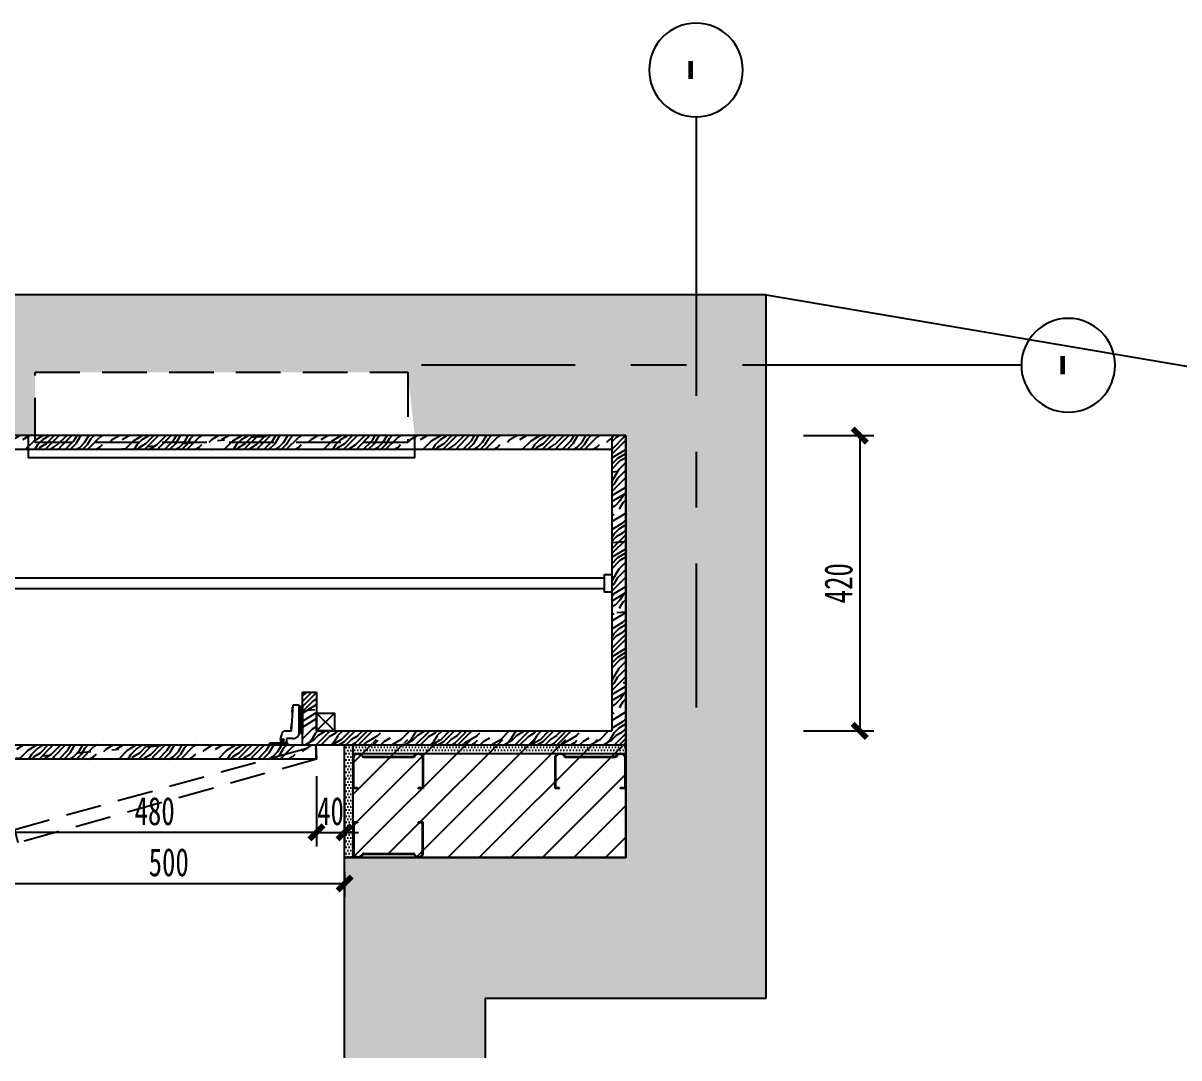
# Model space of a CAD drawing. Header units: millimetres. Extents: x 3111864 to 3154170, y -3068724 to -3044687.
# Drawn here: x 3130679 to 3132323, y -3053292 to -3051820 of the extents above; entities that cross this region are included whole.
import ezdxf
from ezdxf.enums import TextEntityAlignment as Align

# ---------------------------------------------------------------- set-up
doc = ezdxf.new("R2010")
doc.units = ezdxf.units.MM
doc.header["$LTSCALE"] = 500
doc.header["$MEASUREMENT"] = 0
doc.header["$PDMODE"] = 2
doc.linetypes.add('CENTER', pattern=[50.800000000000004, 31.75, -6.349999999999999, 6.349999999999999, -6.349999999999999])
doc.linetypes.add('DASHED', pattern=[19.049999999999997, 12.7, -6.35])
doc.layers.get('0').update_dxf_attribs({"linetype": 'CONTINUOUS'})
doc.layers.get('DEFPOINTS').update_dxf_attribs({"linetype": 'CONTINUOUS'})
for name, color, linetype in [('0-新建墙体类型', 144, 'CONTINUOUS'), ('03-F.MILL', 1, 'CONTINUOUS'), ('A-土建墙（含管井、立管）', 6, 'CONTINUOUS'), ('A-轴号', 4, 'CONTINUOUS'), ('D-节点填充', 250, 'CONTINUOUS'), ('D-节点尺寸', 5, 'CONTINUOUS'), ('D-造型粗线', 4, 'CONTINUOUS'), ('D-造型细线', 146, 'CONTINUOUS'), ('E-立面填充', 250, 'CONTINUOUS'), ('IEL-VERY LIGHT', 250, 'CONTINUOUS'), ('P-活动家具', 146, 'CONTINUOUS')]:
    doc.layers.add(name, color=color, linetype=linetype)
doc.styles.add('DIM', font='SimSun.ttf', dxfattribs={"width": 0.7})
doc.styles.add('NAME-1', font='SIMHEI.TTF')
doc.dimstyles.new('20', dxfattribs={"dimscale": 20, "dimtxt": 2, "dimasz": 1, "dimexe": 1, "dimexo": 1, "dimgap": 0.5, "dimtad": 1, "dimdec": 0, "dimzin": 0, "dimdsep": 46, "dimtxsty": 'DIM', "dimblk": 'ARCHTICK', "dimcen": 0, "dimclrd": 5, "dimclre": 5, "dimclrt": 35, "dimadec": 0, "dimazin": 0, "dimtfac": 0.5, "dimtdec": 0, "dimtix": 1, "dimtmove": 2, "dimatfit": 2, "dimldrblk": 'A', "dimfxl": 0, "dimtolj": 1, "dimtzin": 0, "dimlwd": -1, "dimlwe": -1, "dimarcsym": 0})

# ---------------------------------------------------------------- blocks, each defined once
blk = doc.blocks.new('轴号')
at = {"color": 4}
blk.add_circle((4.000000000014552, 0), 4.000000000014552, dxfattribs=at)
at = {"color": 2, "style": 'NAME-1'}
blk.add_attdef('1', text='', height=4, dxfattribs=at).set_placement((4.000000000014552, 0), align=Align.MIDDLE)
blk = doc.blocks.new('A$C60CB09A9')
h = blk.add_hatch(color=256)
edge = h.paths.add_edge_path()
edge.add_arc((47.53740855993237, 97.5000013488534), 1.5, 0, 90)
edge.add_line((47.53740855993237, 99.00000134891161), (4.662089638411999, 99.0000013488534))
edge.add_arc((8.048823705408722, 92.81800538604875), 7.048903583172685, 118.7156150960137, 243.8164671917868)
edge.add_arc((4.276637468719855, 85.14634562587162), 1.5, 0, 63.816467191786785, ccw=False)
edge.add_line((5.776637468719855, 85.14634562592983), (5.776637468719855, 14.01534924994485))
edge.add_arc((4.276637468719855, 14.01534924988664), 1.5, -66.71670891147272, 0, ccw=False)
edge.add_arc((7.390566943679005, 6.779077782128297), 6.377828477329905, 113.2832910885273, 244.9745201588538)
edge.add_line((4.692609872901812, 1.00000134891161), (47.53740855981596, 1.000001348969818))
edge.add_arc((47.53740855981596, 2.50000134891161), 1.5, 270, 360)
edge.add_line((49.03740855981596, 2.500001348969818), (49.03740855981596, 7.520610012878024))
edge.add_line((49.03740855981596, 7.520610012878024), (50.03740855981596, 7.520610012878024))
edge.add_line((50.03740855981596, 7.520610012878024), (50.03740855981596, 1.348969817627221e-06))
edge.add_line((50.03740855981596, 1.348969817627221e-06), (4.47912997181993, 1.348911609966308e-06))
edge.add_arc((7.390566943679005, 6.779077782128297), 7.377828477329905, 110.7502571585481, 246.7577354668694, ccw=False)
edge.add_line((4.776637468719855, 13.67833323067316), (4.776637468719855, 85.45506728461623))
edge.add_arc((-11.63262929744087, 53.0436195596485), 36.32858350430907, 63.14781989989245, 63.67253693936003)
edge.add_arc((8.048823705408722, 92.81800538604875), 8.048903583172685, 116.83694168520881, 243.67253693936, ccw=False)
edge.add_line((4.415122415404767, 100.0000013488534), (50.03740855981596, 100.0000013489407))
edge.add_line((50.03740855981596, 100.0000013489407), (50.03740855993237, 93.66250264220434))
edge.add_line((50.03740855993237, 93.66250264220434), (49.03740855993237, 93.66250264220434))
edge.add_line((49.03740855993237, 93.66250264220434), (49.03740855993237, 97.5000013488825))
for p, q in [((50.03740855981596, 100.0000013489407, -0.01229267738869844), (4.415122415404767, 100.0000013488534, -0.01229267738869844)), ((47.53740855993237, 99.00000134891161, -0.01229267738869844), (4.662089638411999, 99.0000013488534, -0.01229267738869844)), ((50.03740855993237, 93.66250264220434, -0.01229267738869844), (50.03740855981596, 100.0000013489407, -0.01229267738869844)), ((4.776637468719855, 85.45506728461623, -0.01229267738869844), (4.776637468719855, 13.67833323067316, -0.01229267738869844)), ((5.776637468719855, 85.14634562592983, -0.01229267738869844), (5.776637468719855, 14.01534924994485, -0.01229267738869844)), ((49.03740855993237, 93.66250264220434, -0.01229267738869844), (49.03740855993237, 97.5000013488825, -0.01229267738869844)), ((50.03740855993237, 93.66250264220434, -0.01229267738869844), (49.03740855993237, 93.66250264220434, -0.01229267738869844)), ((4.47912997181993, 1.348911609966308e-06, -0.01229267738869844), (50.03740855981596, 1.348969817627221e-06, -0.01229267738869844)), ((4.692609872901812, 1.00000134891161, -0.01229267738869844), (47.53740855981596, 1.000001348969818, -0.01229267738869844)), ((49.03740855981596, 2.500001348969818, -0.01229267738869844), (49.03740855981596, 7.520610012878024, -0.01229267738869844)), ((50.03740855981596, 7.520610012878024, -0.01229267738869844), (49.03740855981596, 7.520610012878024, -0.01229267738869844)), ((50.03740855981596, 1.348969817627221e-06, -0.01229267738869844), (50.03740855981596, 7.520610012878024, -0.01229267738869844))]:
    blk.add_line(p, q)
for centre, radius, start, end in [((8.048823705408722, 92.81800538604875, -0.01229267738869844), 8.048903583172685, 116.8369416852088, 243.67253693936), ((8.048823705408722, 92.81800538604875, -0.01229267738869844), 7.048903583172685, 118.7156150960137, 243.8164671917868), ((47.53740855993237, 97.5000013488534, -0.01229267738869844), 1.5, 0, 90), ((-11.63262929744087, 53.0436195596485, -0.01229267738869844), 36.32858350430907, 63.14781989989245, 63.67253693936003), ((4.276637468719855, 85.14634562587162, -0.01229267738869844), 1.5, 0, 63.81646719178683), ((7.390566943679005, 6.779077782128297, -0.01229267738869844), 7.377828477329905, 110.7502571585481, 246.7577354668694), ((7.390566943679005, 6.779077782128297, -0.01229267738869844), 6.377828477329905, 113.2832910885273, 244.9745201588538), ((4.276637468719855, 14.01534924988664, -0.01229267738869844), 1.5, 293.2832910885273, 0), ((47.53740855981596, 2.50000134891161, -0.01229267738869844), 1.5, 270, 0)]:
    blk.add_arc(centre, radius, start, end)
blk = doc.blocks.new('_ArchTick')
at = {"color": 0, "linetype": 'ByBlock', "const_width": 0.4}
blk.add_lwpolyline([(-0.5, -0.5), (0.5, 0.5)], dxfattribs=at)
blk = doc.blocks.new('*D937')
at = {"layer": 'D-节点填充', "color": 5, "ltscale": 0.15}
for p, q in [((3131789.400210807, -3052406.789244098), (3131889.400210807, -3052406.789244098)), ((3131869.400210807, -3052406.789244098), (3131869.400210807, -3052826.789244127)), ((3131789.400210807, -3052826.789244127), (3131889.400210807, -3052826.789244127))]:
    blk.add_line(p, q, dxfattribs=at)
at = {"layer": 'DEFPOINTS', "color": 0, "ltscale": 0.15}
for p in [(3131485.744265038, -3052406.789244098), (3131485.744265038, -3052826.789244127), (3131869.400210807, -3052826.789244127)]:
    blk.add_point(p, dxfattribs=at)
at = {"layer": 'D-节点填充', "color": 5, "ltscale": 0.15, "xscale": 20, "yscale": 20, "zscale": 20}
for p, rotation in [((3131869.400210807, -3052406.789244098), 90), ((3131869.400210807, -3052826.789244127), 270)]:
    blk.add_blockref('_ArchTick', p, dxfattribs=dict(at, rotation=rotation))
at = {"layer": 'D-节点填充', "color": 35, "ltscale": 0.15, "insert": (3131839.400210807, -3052616.789244113), "char_height": 40, "attachment_point": 5, "rotation": 90, "style": 'DIM'}
blk.add_mtext('\\A1;420', dxfattribs=at)
blk = doc.blocks.new('A')
for p, q in [((-1.435067392276323, 1.147654099946521), (-1.089590771724033, 1.437450103912851)), ((-1.435067392276323, 1.147654099946521), (-0.3688396396728422, 0)), ((-1.089590771724033, 1.437450103912851), (0, 0)), ((-0.3688396396728422, 3.638e-12), (-2.127066897330223, 0)), ((-1.435067392276323, -1.147654099946521), (-0.3688396396728422, 0)), ((-1.089590771724033, -1.437450103912851), (0, 0)), ((-1.435067392276323, -1.147654099946521), (-1.089590771724033, -1.437450103912851))]:
    blk.add_line(p, q)
for points in [[(-1.435067392276323, 1.147654099946521), (-1.089590771724033, 1.437450103912851), (-0.3688396396728422, 0), (0, 0)], [(-1.435067392276323, -1.147654099946521), (-1.089590771724033, -1.437450103912851), (-0.3688396396728422, 0), (0, 0)]]:
    blk.add_solid(points)
blk = doc.blocks.new('*D1023')
at = {"layer": 'D-节点尺寸', "color": 5, "ltscale": 0.15}
for p, q in [((3131096.491953575, -3052891.089244145), (3131096.491953575, -3052991.089244145)), ((3131136.491958574, -3052891.089244145), (3131136.491958574, -3052991.089244145)), ((3131096.491953575, -3052971.089244145), (3131076.491953575, -3052971.089244145)), ((3131096.491953575, -3052971.089244145), (3131136.491958574, -3052971.089244145)), ((3131136.491958574, -3052971.089244145), (3131156.491958574, -3052971.089244145))]:
    blk.add_line(p, q, dxfattribs=at)
at = {"layer": 'DEFPOINTS', "color": 0, "ltscale": 0.15}
for p in [(3131096.491953575, -3052846.789244141), (3131136.491958574, -3052846.789244141), (3131136.491958574, -3052971.089244145)]:
    blk.add_point(p, dxfattribs=at)
at = {"layer": 'D-节点尺寸', "color": 5, "ltscale": 0.15, "xscale": 20, "yscale": 20, "zscale": 20}
blk.add_blockref('_ArchTick', (3131096.491953575, -3052971.089244145), dxfattribs=at)
at = {"layer": 'D-节点尺寸', "color": 5, "ltscale": 0.15, "xscale": 20, "yscale": 20, "zscale": 20, "rotation": 180}
blk.add_blockref('_ArchTick', (3131136.491958574, -3052971.089244145), dxfattribs=at)
at = {"layer": 'D-节点尺寸', "color": 35, "ltscale": 0.15, "insert": (3131116.491956074, -3052941.089244145), "char_height": 40, "attachment_point": 5, "style": 'DIM'}
blk.add_mtext('\\A1;40', dxfattribs=at)
blk = doc.blocks.new('*D938')
at = {"layer": 'D-节点尺寸', "color": 5, "ltscale": 0.15}
for p, q in [((3130635.983907571, -3052891.089244126), (3130635.983907571, -3052991.089244126)), ((3131096.491958571, -3052891.089244126), (3131096.491958571, -3052991.089244126)), ((3131096.491958571, -3052971.089244126), (3130635.983907571, -3052971.089244126))]:
    blk.add_line(p, q, dxfattribs=at)
at = {"layer": 'DEFPOINTS', "color": 0, "ltscale": 0.15}
for p in [(3130635.983907571, -3052846.789244127), (3131096.491958571, -3052846.78924413), (3130635.983907571, -3052971.089244126)]:
    blk.add_point(p, dxfattribs=at)
at = {"layer": 'D-节点尺寸', "color": 5, "ltscale": 0.15, "xscale": 20, "yscale": 20, "zscale": 20, "rotation": 180}
blk.add_blockref('_ArchTick', (3130635.983907571, -3052971.089244126), dxfattribs=at)
at = {"layer": 'D-节点尺寸', "color": 5, "ltscale": 0.15, "xscale": 20, "yscale": 20, "zscale": 20}
blk.add_blockref('_ArchTick', (3131096.491958571, -3052971.089244126), dxfattribs=at)
at = {"layer": 'D-节点尺寸', "color": 35, "ltscale": 0.15, "insert": (3130866.23793307, -3052941.089244126), "char_height": 40, "attachment_point": 5, "style": 'DIM'}
blk.add_mtext('\\A1;480', dxfattribs=at)
blk = doc.blocks.new('*D947')
at = {"layer": 'D-节点尺寸', "color": 5, "ltscale": 0.15}
for p, q in [((3130636.083907571, -3053027.804195075), (3130636.083907571, -3053063.775076963)), ((3131136.491958576, -3053027.804195069), (3131136.491958576, -3053063.775076963)), ((3130636.083907571, -3053043.775076963), (3131136.491958576, -3053043.775076963))]:
    blk.add_line(p, q, dxfattribs=at)
at = {"layer": 'DEFPOINTS', "color": 0, "ltscale": 0.15}
for p in [(3130636.083907571, -3053007.804195075), (3131136.491958576, -3053007.804195069), (3131136.491958576, -3053043.775076963)]:
    blk.add_point(p, dxfattribs=at)
at = {"layer": 'D-节点尺寸', "color": 5, "ltscale": 0.15, "xscale": 20, "yscale": 20, "zscale": 20, "rotation": 180}
blk.add_blockref('_ArchTick', (3130636.083907571, -3053043.775076963), dxfattribs=at)
at = {"layer": 'D-节点尺寸', "color": 5, "ltscale": 0.15, "xscale": 20, "yscale": 20, "zscale": 20}
blk.add_blockref('_ArchTick', (3131136.491958576, -3053043.775076963), dxfattribs=at)
at = {"layer": 'D-节点尺寸', "color": 35, "ltscale": 0.15, "insert": (3130886.287933073, -3053013.775076963), "char_height": 40, "attachment_point": 5, "style": 'DIM'}
blk.add_mtext('\\A1;500', dxfattribs=at)
blk = doc.blocks.new('五金')
at = {"layer": '03-F.MILL', "color": 8, "linetype": 'ByBlock'}
for p, q in [((-49686.88933027544, -181452.1489860736), (-49682.38933027568, -181452.1489860736)), ((-49686.88933027552, -181452.1489860736), (-49686.88933027544, -181490.8489860736)), ((-49684.18933027557, -181463.8489860738), (-49684.18933027557, -181452.1489860736)), ((-49682.38933027555, -181489.0489860734), (-49682.38933027555, -181450.3489860737)), ((-49682.38933027568, -181450.3489860737), (-49673.38933027553, -181450.3489860737)), ((-49673.38933027553, -181450.3489860739), (-49670.79711646846, -181487.2489860737)), ((-49686.88933027544, -181463.8489860738), (-49684.18933027557, -181463.8489860738)), ((-49684.18933027557, -181463.8489860738), (-49684.18933027546, -181490.8489860736)), ((-49684.18933027557, -181467.2974384615), (-49683.46933027542, -181467.2974384615)), ((-49683.46933027542, -181467.2974384615), (-49683.46933027542, -181474.4974384617)), ((-49672.44626931038, -181453.4989860739), (-49673.16449925195, -181453.5494415093)), ((-49671.94047149438, -181460.6989860738), (-49672.65870143596, -181460.7494415093)), ((-49672.44626931038, -181453.4989860739), (-49671.94047149438, -181460.6989860738)), ((-49684.18933027557, -181474.4974384615), (-49683.46933027542, -181474.4974384615)), ((-49684.18933027546, -181480.2005336859), (-49683.46933027542, -181480.2005336859)), ((-49683.46933027532, -181480.2005336859), (-49683.46933027542, -181487.4005336861)), ((-49670.78267441884, -181477.1801543994), (-49671.50090436031, -181477.2306098349)), ((-49670.27687660282, -181484.3801543993), (-49670.99510654427, -181484.4306098348)), ((-49670.78267441873, -181477.1801543996), (-49670.27687660269, -181484.3801543993)), ((-49686.88933027544, -181490.8489860736), (-49684.18933027546, -181490.8489860736)), ((-49684.18933027546, -181487.4005336859), (-49683.46933027532, -181487.4005336859)), ((-49684.18933027546, -181490.8489860736), (-49682.48230253709, -181488.562577464)), ((-49673.38933027561, -181498.0489860734), (-49664.38933027559, -181498.0489860734)), ((-49670.79711646839, -181487.2489860737), (-49661.94180768935, -181487.2489860738)), ((-49664.38933027559, -181498.0489860736), (-49664.38933027559, -181503.4489860733)), ((-49657.49997343736, -181491.027800607), (-49655.4176591491, -181498.4448458786)), ((-49655.83933027562, -181500.910490598), (-49655.83933027562, -181504.3489860729)), ((-49666.48025414422, -181506.1489860731), (-49666.48025414422, -181507.0489860733)), ((-49666.48025414422, -181507.0489860737), (-49639.48025414439, -181507.0489860731)), ((-49664.68030361024, -181504.3489860737), (-49641.28025414441, -181504.3489860729)), ((-49664.38933027559, -181503.4489860733), (-49659.88933027562, -181503.4489860733)), ((-49663.48933027557, -181503.4489860733), (-49663.48933027557, -181504.3489860733)), ((-49639.48025414439, -181506.1489860729), (-49639.48025414439, -181507.0489860731))]:
    blk.add_line(p, q, dxfattribs=at)
at = {"layer": '03-F.MILL', "color": 8, "linetype": 'ByBlock', "extrusion": (0, 0, -1)}
for centre, major_axis, ratio, start_param, end_param in [((-49673.38933027561, -181489.0489860734), (6.363961030638165, 6.363961030638168), 0.9999999999998752, 2.356194490192282, 3.926990816987304), ((-49661.94180768935, -181491.7489860738), (-3.181980515320137, 3.181980515320137), 0.9999999999993593, 0.7853981633977686, 2.195236956231225), ((-49658.88085853824, -181499.8140347037), (-0.9545941546003935, 0.9545941546003934), 0.9999999999900938, 5.497787143777185, 11.78097245095677), ((-49659.88933027562, -181498.9489860733), (-3.181980515319545, 3.181980515319544), 0.9999999999988547, 2.243927652130403, 3.926990816987814), ((-49664.68025414426, -181506.1489860731), (-1.272792206127633, 1.272792206127633), 0.9999999999998753, 5.497787143782076, 7.068583470605392)]:
    blk.add_ellipse(centre, major_axis=major_axis, ratio=ratio, start_param=start_param, end_param=end_param, dxfattribs=at)
at = {"layer": '03-F.MILL', "color": 8, "linetype": 'ByBlock', "extrusion": (0, 0, -0.9999999999999998)}
blk.add_ellipse((-49641.28025414441, -181506.1489860729), major_axis=(1.272792206127633, 1.272792206127633), ratio=0.9999999999998752, start_param=-0.7853981634217637, end_param=0.7853981633975105, dxfattribs=at)

msp = doc.modelspace()

# ---------------------------------------------------------------- hatches: boundary and pattern name
at = {"layer": 'D-节点填充', "ltscale": 0.15}
h = msp.add_hatch(dxfattribs=at)
h.set_pattern_fill('PANEL', color=256, scale=100, angle=45, style=0, pattern_type=2)
h.set_pattern_definition([(5.000000000009099, (3130635.983907571, -3052836.690943553), (-8.715574274769061, 99.61946980917426), [20, -30, 10, -40]), (45, (3130683.713615301, -3052785.425701917), (-70.71067811865474, 70.71067811865476), [20, -80]), (45, (3130673.107013583, -3052788.961235823), (-70.71067811865474, 70.71067811865476), [10, -90]), (45, (3130632.448373665, -3052826.084341835), (-70.71067811865474, 70.71067811865476), [5, -70, 5, -20]), (45, (3130653.6615771, -3052797.800070588), (-70.71067811865474, 70.71067811865476), [20, -30, 5, -45]), (45, (3130634.216140618, -3052813.709973164), (-70.71067811865474, 70.71067811865476), [15, -85]), (45, (3130650.126043194, -3052794.264536682), (-70.71067811865474, 70.71067811865476), [30, -70]), (45, (3130627.145072806, -3052813.709973164), (-70.71067811865474, 70.71067811865476), [20, -80]), (45, (3130653.6615771, -3052783.657934964), (-70.71067811865474, 70.71067811865476), [50, -50]), (45, (3130628.912839759, -3052801.335604494), (-70.71067811865474, 70.71067811865476), [10, -30, 20, -40]), (45, (3130676.642547489, -3052750.070362858), (-70.71067811865474, 70.71067811865476), [20, -80]), (45, (3130660.732644912, -3052762.444731528), (-70.71067811865474, 70.71067811865476), [10, -90]), (45, (3130644.822742335, -3052774.819100199), (-70.71067811865474, 70.71067811865476), [10, -90]), (45, (3130607.699636323, -3052808.406672305), (-70.71067811865474, 70.71067811865476), [20, -80]), (45, (3130641.28720843, -3052771.283566293), (-70.71067811865474, 70.71067811865476), [20, -80]), (45, (3130637.751674524, -3052767.748032387), (-70.71067811865474, 70.71067811865476), [20, -20, 20, -40]), (45, (3130620.074004994, -3052778.354634105), (-70.71067811865474, 70.71067811865476), [10, -50, 20, -20]), (45, (3130632.448373665, -3052762.444731528), (-70.71067811865474, 70.71067811865476), [30, -70]), (45, (3130628.912839759, -3052758.909197622), (-70.71067811865474, 70.71067811865476), [20, -80]), (45, (3130598.860801558, -3052785.425701917), (-70.71067811865474, 70.71067811865476), [30, -40, 10, -20]), (45, (3130595.325267653, -3052781.890168011), (-70.71067811865474, 70.71067811865476), [50, -50]), (45, (3130635.983907571, -3052737.695994187), (-70.71067811865474, 70.71067811865476), [10, -90]), (45, (3130613.002937182, -3052757.141430669), (-70.71067811865474, 70.71067811865476), [20, -80]), (45, (3130597.093034605, -3052769.51579934), (-70.71067811865474, 70.71067811865476), [10, -40, 10, -40]), (45, (3130588.254199841, -3052774.819100199), (-70.71067811865474, 70.71067811865476), [10, -30, 20, -40]), (45, (3130600.628568511, -3052758.909197622), (-70.71067811865474, 70.71067811865476), [10, -50, 10, -30]), (45, (3130613.002937182, -3052742.999295046), (-70.71067811865474, 70.71067811865476), [30, -70]), (45, (3130581.183132029, -3052767.748032387), (-70.71067811865474, 70.71067811865476), [20, -80]), (45, (3130614.770704135, -3052730.624926375), (-70.71067811865474, 70.71067811865476), [10, -90]), (45, (3130627.145072806, -3052714.715023798), (-70.71067811865474, 70.71067811865476), [10, -90]), (59.03624347, (3130680.178081395, -3052781.890168011), (70.71067811922285, 70.71067811405094), [10.3, -402.0105526]), (59.03624347, (3130671.33924663, -3052758.909197622), (70.71067811922285, 70.71067811405094), [10.3, -402.0105526]), (59.03624347, (3130621.841771947, -3052723.553858563), (70.71067811922285, 70.71067811405094), [10.3, -402.0105526]), (59.03624347, (3130627.145072806, -3052771.283566293), (70.71067811922285, 70.71067811405094), [10.3, -402.0105526]), (59.03624347, (3130630.680606712, -3052746.534828952), (70.71067811922285, 70.71067811405094), [10.3, -402.0105526]), (59.03624347, (3130643.054975383, -3052744.767061999), (70.71067811922285, 70.71067811405094), [10.3, -402.0105526]), (59.03624347, (3130595.325267653, -3052767.748032387), (70.71067811922285, 70.71067811405094), [10.3, -402.0105526]), (59.03624347, (3130627.145072806, -3052742.999295046), (70.71067811922285, 70.71067811405094), [10.3, -402.0105526]), (59.03624347, (3130667.803712724, -3052755.373663716), (70.71067811922285, 70.71067811405094), [20.6, -391.7105526]), (59.03624347, (3130655.429344053, -3052757.141430669), (70.71067811922285, 70.71067811405094), [20.6, -391.7105526]), (59.03624347, (3130651.893810147, -3052753.605896764), (70.71067811922285, 70.71067811405094), [20.6, -391.7105526]), (210.96375653, (3130653.6615771, -3052797.800070588), (-70.71067811405092, -70.71067811922286), [10.3, -20.6, 10.3, -371.1105526]), (210.96375653, (3130628.912839759, -3052801.335604494), (-70.71067811405092, -70.71067811922286), [10.3, -402.0105526]), (210.96375653, (3130597.093034605, -3052769.51579934), (-70.71067811405092, -70.71067811922286), [20.6, -391.7105526]), (239.03624347, (3130683.713615301, -3052785.425701917), (-70.71067811922286, -70.71067811405092), [10.3, -402.0105526]), (30.96375652999997, (3130697.855750924, -3052771.283566293), (70.71067811405098, 70.71067811922283), [10.3, -402.0105526]), (30.96375652999997, (3130651.893810147, -3052767.748032387), (70.71067811405098, 70.71067811922283), [10.3, -402.0105526]), (30.96375652999997, (3130653.6615771, -3052741.231528093), (70.71067811405098, 70.71067811922283), [10.3, -402.0105526]), (30.96375652999997, (3130620.074004994, -3052764.212498481), (70.71067811405098, 70.71067811922283), [10.3, -402.0105526]), (30.96375652999997, (3130604.164102417, -3052762.444731528), (70.71067811405098, 70.71067811922283), [10.3, -402.0105526]), (30.96375652999997, (3130607.699636323, -3052751.838129811), (70.71067811405098, 70.71067811922283), [10.3, -402.0105526]), (30.96375652999997, (3130620.074004994, -3052764.212498481), (70.71067811405098, 70.71067811922283), [10.3, -402.0105526]), (30.96375652999997, (3130630.680606712, -3052732.392693328), (70.71067811405098, 70.71067811922283), [41.2, -371.1105526]), (30.96375652999997, (3130635.983907571, -3052822.548807929), (70.71067811405098, 70.71067811922283), [41.2, -371.1105526]), (30.96375652999997, (3130637.751674524, -3052810.174439258), (70.71067811405098, 70.71067811922283), [41.2, -371.1105526]), (30.96375652999997, (3130641.28720843, -3052799.567837541), (70.71067811405098, 70.71067811922283), [10.3, -20.6, 20.6, -360.8105526]), (30.96375652999997, (3130635.983907571, -3052794.264536682), (70.71067811405098, 70.71067811922283), [20.6, -20.6, 20.6, -350.5105526]), (30.96375652999997, (3130621.841771947, -3052794.264536682), (70.71067811405098, 70.71067811922283), [41.2, -371.1105526]), (30.96375652999997, (3130609.467403276, -3052796.032303635), (70.71067811405098, 70.71067811922283), [41.2, -371.1105526]), (30.96375652999997, (3130605.93186937, -3052792.496769729), (70.71067811405098, 70.71067811922283), [41.2, -371.1105526]), (30.96375652999997, (3130634.216140618, -3052721.78609161), (70.71067811405098, 70.71067811922283), [10.3, -402.0105526]), (30.96376753000001, (3130634.216140618, -3052707.643955986), (70.710664538574, 70.71069169469718), [20.6, -391.7105526]), (30.96376753000001, (3130595.325267653, -3052753.605896764), (70.710664538574, 70.71069169469718), [20.6, -391.7105526]), (30.96375753000005, (3130650.126043194, -3052822.548807929), (70.71067687991676, 70.710679353357), [41.2, -371.1105526]), (30.96375753000005, (3130643.054975383, -3052730.624926375), (70.71067687991676, 70.710679353357), [30.9, -381.4105526]), (30.96375753000005, (3130655.429344053, -3052728.857159422), (70.71067687991676, 70.710679353357), [61.8, -350.5105526])])
h.paths.add_polyline_path([(3130655.983907571, -3052406.690943553), (3130635.983907571, -3052406.690943553), (3130635.984413908, -3052846.687976553), (3130655.983907571, -3052846.789244141)])
h.paths.add_polyline_path([(3131536.491958566, -3052406.690943553), (3131516.491958566, -3052406.690943553), (3131516.491958566, -3052846.789244116), (3131536.491958559, -3052846.789244116)])
h.paths.add_polyline_path([(3131516.491958566, -3052846.789244116), (3131516.491958566, -3052826.789244116), (3131096.491953578, -3052826.789244116), (3131096.491953578, -3052771.889237982), (3131076.491953578, -3052771.889237982), (3131076.491953577, -3052806.789244127), (3131076.491953578, -3052846.789244116)])
h = msp.add_hatch(dxfattribs=at)
h.set_pattern_fill('PANEL', color=256, scale=100, angle=45, style=0, pattern_type=2)
h.set_pattern_definition([(5.000000000009098, (3130805.983907571, -3052426.789244127), (-8.715574274769061, 99.61946980917426), [20, -30, 10, -40]), (45, (3130853.713615301, -3052375.524002491), (-70.71067811865474, 70.71067811865476), [20, -80]), (45, (3130843.107013583, -3052379.059536397), (-70.71067811865474, 70.71067811865476), [10, -90]), (45, (3130802.448373665, -3052416.18264241), (-70.71067811865474, 70.71067811865476), [5, -70, 5, -20]), (45, (3130823.6615771, -3052387.898371162), (-70.71067811865474, 70.71067811865476), [20, -30, 5, -45]), (45, (3130804.216140618, -3052403.808273739), (-70.71067811865474, 70.71067811865476), [15, -85]), (45, (3130820.126043194, -3052384.362837256), (-70.71067811865474, 70.71067811865476), [30, -70]), (45, (3130797.145072806, -3052403.808273739), (-70.71067811865474, 70.71067811865476), [20, -80]), (45, (3130823.6615771, -3052373.756235538), (-70.71067811865474, 70.71067811865476), [50, -50]), (45, (3130798.912839759, -3052391.433905068), (-70.71067811865474, 70.71067811865476), [10, -30, 20, -40]), (45, (3130846.642547489, -3052340.168663432), (-70.71067811865474, 70.71067811865476), [20, -80]), (45, (3130830.732644912, -3052352.543032103), (-70.71067811865474, 70.71067811865476), [10, -90]), (45, (3130814.822742335, -3052364.917400773), (-70.71067811865474, 70.71067811865476), [10, -90]), (45, (3130777.699636323, -3052398.50497288), (-70.71067811865474, 70.71067811865476), [20, -80]), (45, (3130811.28720843, -3052361.381866867), (-70.71067811865474, 70.71067811865476), [20, -80]), (45, (3130807.751674524, -3052357.846332962), (-70.71067811865474, 70.71067811865476), [20, -20, 20, -40]), (45, (3130790.074004994, -3052368.452934679), (-70.71067811865474, 70.71067811865476), [10, -50, 20, -20]), (45, (3130802.448373665, -3052352.543032103), (-70.71067811865474, 70.71067811865476), [30, -70]), (45, (3130798.912839759, -3052349.007498197), (-70.71067811865474, 70.71067811865476), [20, -80]), (45, (3130768.860801558, -3052375.524002491), (-70.71067811865474, 70.71067811865476), [30, -40, 10, -20]), (45, (3130765.325267653, -3052371.988468585), (-70.71067811865474, 70.71067811865476), [50, -50]), (45, (3130805.983907571, -3052327.794294761), (-70.71067811865474, 70.71067811865476), [10, -90]), (45, (3130783.002937182, -3052347.239731244), (-70.71067811865474, 70.71067811865476), [20, -80]), (45, (3130767.093034605, -3052359.614099914), (-70.71067811865474, 70.71067811865476), [10, -40, 10, -40]), (45, (3130758.254199841, -3052364.917400773), (-70.71067811865474, 70.71067811865476), [10, -30, 20, -40]), (45, (3130770.628568511, -3052349.007498197), (-70.71067811865474, 70.71067811865476), [10, -50, 10, -30]), (45, (3130783.002937182, -3052333.09759562), (-70.71067811865474, 70.71067811865476), [30, -70]), (45, (3130751.183132029, -3052357.846332962), (-70.71067811865474, 70.71067811865476), [20, -80]), (45, (3130784.770704135, -3052320.723226949), (-70.71067811865474, 70.71067811865476), [10, -90]), (45, (3130797.145072806, -3052304.813324372), (-70.71067811865474, 70.71067811865476), [10, -90]), (59.03624347, (3130850.178081395, -3052371.988468585), (70.71067811922285, 70.71067811405094), [10.3, -402.0105526]), (59.03624347, (3130841.33924663, -3052349.007498197), (70.71067811922285, 70.71067811405094), [10.3, -402.0105526]), (59.03624347, (3130791.841771947, -3052313.652159137), (70.71067811922285, 70.71067811405094), [10.3, -402.0105526]), (59.03624347, (3130797.145072806, -3052361.381866867), (70.71067811922285, 70.71067811405094), [10.3, -402.0105526]), (59.03624347, (3130800.680606712, -3052336.633129526), (70.71067811922285, 70.71067811405094), [10.3, -402.0105526]), (59.03624347, (3130813.054975383, -3052334.865362573), (70.71067811922285, 70.71067811405094), [10.3, -402.0105526]), (59.03624347, (3130765.325267653, -3052357.846332962), (70.71067811922285, 70.71067811405094), [10.3, -402.0105526]), (59.03624347, (3130797.145072806, -3052333.09759562), (70.71067811922285, 70.71067811405094), [10.3, -402.0105526]), (59.03624347, (3130837.803712724, -3052345.471964291), (70.71067811922285, 70.71067811405094), [20.6, -391.7105526]), (59.03624347, (3130825.429344053, -3052347.239731244), (70.71067811922285, 70.71067811405094), [20.6, -391.7105526]), (59.03624347, (3130821.893810147, -3052343.704197338), (70.71067811922285, 70.71067811405094), [20.6, -391.7105526]), (210.96375653, (3130823.6615771, -3052387.898371162), (-70.71067811405092, -70.71067811922286), [10.3, -20.6, 10.3, -371.1105526]), (210.96375653, (3130798.912839759, -3052391.433905068), (-70.71067811405092, -70.71067811922286), [10.3, -402.0105526]), (210.96375653, (3130767.093034605, -3052359.614099914), (-70.71067811405092, -70.71067811922286), [20.6, -391.7105526]), (239.03624347, (3130853.713615301, -3052375.524002491), (-70.71067811922286, -70.71067811405092), [10.3, -402.0105526]), (30.96375652999997, (3130867.855750924, -3052361.381866867), (70.71067811405098, 70.71067811922283), [10.3, -402.0105526]), (30.96375652999997, (3130821.893810147, -3052357.846332962), (70.71067811405098, 70.71067811922283), [10.3, -402.0105526]), (30.96375652999997, (3130823.6615771, -3052331.329828667), (70.71067811405098, 70.71067811922283), [10.3, -402.0105526]), (30.96375652999997, (3130790.074004994, -3052354.310799056), (70.71067811405098, 70.71067811922283), [10.3, -402.0105526]), (30.96375652999997, (3130774.164102417, -3052352.543032103), (70.71067811405098, 70.71067811922283), [10.3, -402.0105526]), (30.96375652999997, (3130777.699636323, -3052341.936430385), (70.71067811405098, 70.71067811922283), [10.3, -402.0105526]), (30.96375652999997, (3130790.074004994, -3052354.310799056), (70.71067811405098, 70.71067811922283), [10.3, -402.0105526]), (30.96375652999997, (3130800.680606712, -3052322.490993902), (70.71067811405098, 70.71067811922283), [41.2, -371.1105526]), (30.96375652999997, (3130805.983907571, -3052412.647108504), (70.71067811405098, 70.71067811922283), [41.2, -371.1105526]), (30.96375652999997, (3130807.751674524, -3052400.272739833), (70.71067811405098, 70.71067811922283), [41.2, -371.1105526]), (30.96375652999997, (3130811.28720843, -3052389.666138115), (70.71067811405098, 70.71067811922283), [10.3, -20.6, 20.6, -360.8105526]), (30.96375652999997, (3130805.983907571, -3052384.362837256), (70.71067811405098, 70.71067811922283), [20.6, -20.6, 20.6, -350.5105526]), (30.96375652999997, (3130791.841771947, -3052384.362837256), (70.71067811405098, 70.71067811922283), [41.2, -371.1105526]), (30.96375652999997, (3130779.467403276, -3052386.130604209), (70.71067811405098, 70.71067811922283), [41.2, -371.1105526]), (30.96375652999997, (3130775.93186937, -3052382.595070303), (70.71067811405098, 70.71067811922283), [41.2, -371.1105526]), (30.96375652999997, (3130804.216140618, -3052311.884392184), (70.71067811405098, 70.71067811922283), [10.3, -402.0105526]), (30.96376753000001, (3130804.216140618, -3052297.74225656), (70.710664538574, 70.71069169469718), [20.6, -391.7105526]), (30.96376753000001, (3130765.325267653, -3052343.704197338), (70.710664538574, 70.71069169469718), [20.6, -391.7105526]), (30.96375753000005, (3130820.126043194, -3052412.647108504), (70.71067687991676, 70.710679353357), [41.2, -371.1105526]), (30.96375753000005, (3130813.054975383, -3052320.723226949), (70.71067687991676, 70.710679353357), [30.9, -381.4105526]), (30.96375753000005, (3130825.429344053, -3052318.955459996), (70.71067687991676, 70.710679353357), [61.8, -350.5105526])])
h.paths.add_polyline_path([(3131516.491958566, -3052406.789244127), (3130655.983907571, -3052406.789244129), (3130655.983907571, -3052426.789244127), (3131516.491958566, -3052426.789244127)])
h = msp.add_hatch(dxfattribs=at)
h.set_pattern_fill('ANSI31', color=256, scale=10, style=0)
h.set_pattern_definition([(45, (3131148.491958574, -3053006.789244096), (-22.45064030267288, 22.45064030267288), [])])
edge = h.paths.add_edge_path()
edge.add_line((3131536.491958566, -3052838.789244127), (3131241.869963525, -3052838.789244127))
edge.add_arc((3131241.708830906, -3052846.165312817), 7.377828477331756, 23.247719666802425, 88.74855411369862, ccw=False)
edge.add_line((3131248.487630765, -3052843.253230142), (3131248.491958124, -3052888.81151033))
edge.add_line((3131248.491958124, -3052888.81151033), (3131240.971349494, -3052888.812224675))
edge.add_line((3131240.971349494, -3052888.812224675), (3131240.971254509, -3052887.81222468))
edge.add_line((3131240.971254509, -3052887.81222468), (3131245.99186315, -3052887.811747797))
edge.add_arc((3131245.991720673, -3052886.311747804), 1.500000000012309, 270.005442246714, 360.005442246714)
edge.add_line((3131247.491720666, -3052886.311605326), (3131247.487651048, -3052843.46680696))
edge.add_arc((3131241.708830906, -3052846.165312816), 6.377828477320937, 25.03092103665677, 156.7221511687187)
edge.add_arc((3131234.472263694, -3052843.052070695), 1.49999999998284, 270.00544224671415, 336.7221511626332, ccw=False)
edge.add_line((3131234.472406172, -3052844.552070688), (3131163.341410117, -3052844.558827074))
edge.add_arc((3131163.341267638, -3052843.058827081), 1.500000000000654, 206.1889750632587, 270.0054422611661, ccw=False)
edge.add_arc((3131155.669966215, -3052846.831741994), 7.048903583163852, 26.1889750571369, 151.2898271490994)
edge.add_line((3131149.487648591, -3052843.44559514), (3131149.491721109, -3052886.320913868))
edge.add_arc((3131150.991721102, -3052886.320771391), 1.50000000001006, 180.005442246714, 270.005442246714)
edge.add_line((3131150.991863579, -3052887.820771384), (3131154.829362269, -3052887.820406879))
edge.add_line((3131154.829362269, -3052887.820406878), (3131154.829457254, -3052888.820406874))
edge.add_line((3131154.829457254, -3052888.820406874), (3131148.491958575, -3052888.821008842))
edge.add_line((3131148.491958575, -3052888.821008842), (3131148.491958576, -3052956.757479382))
edge.add_line((3131148.491958575, -3052956.757479382), (3131154.829457253, -3052956.75808135))
edge.add_line((3131154.829457254, -3052956.75808135), (3131154.829362269, -3052957.758081345))
edge.add_line((3131154.829362269, -3052957.758081345), (3131150.991863579, -3052957.75771684))
edge.add_arc((3131150.991721102, -3052959.257716833), 1.500000000010047, 89.99455775328597, 179.994557753286)
edge.add_line((3131149.491721108, -3052959.257574356), (3131149.48764859, -3053002.132893084))
edge.add_arc((3131155.669966215, -3052998.74674623), 7.048903583173554, 208.7101728474078, 333.8110249447666)
edge.add_arc((3131163.341267639, -3053002.519661143), 1.499999999998875, 89.99455775328602, 153.8110249427104, ccw=False)
edge.add_line((3131163.341410117, -3053001.019661149), (3131234.472406172, -3053001.026417536))
edge.add_arc((3131234.472263695, -3053002.526417529), 1.500000000002353, 23.277848849917916, 89.99455778441308, ccw=False)
edge.add_arc((3131241.708830906, -3052999.413175406), 6.377828477312204, 203.2778488374951, 334.9690789539924)
edge.add_line((3131247.487651048, -3053002.111681263), (3131247.491720666, -3052959.266882898))
edge.add_arc((3131245.991720673, -3052959.26674042), 1.500000000012303, 359.994557753286, 449.994557753286)
edge.add_line((3131245.991863151, -3052957.766740427), (3131240.971254509, -3052957.766263544))
edge.add_line((3131240.971254509, -3052957.766263544), (3131240.971349495, -3052956.766263548))
edge.add_line((3131240.971349495, -3052956.766263548), (3131248.491958125, -3052956.766977894))
edge.add_line((3131248.491958125, -3052956.766977894), (3131248.487630766, -3053002.325258082))
edge.add_arc((3131241.708830906, -3052999.413175406), 7.377828477337915, 271.2514462070935, 336.75228033299004, ccw=False)
edge.add_line((3131241.869963566, -3053006.789244096), (3131536.491958566, -3053006.789244096))
edge.add_line((3131536.491958566, -3053006.789244096), (3131536.491958566, -3052838.789244127))
edge = h.paths.add_edge_path()
edge.add_line((3131241.547698287, -3052838.789244127), (3131155.9910222, -3052838.789244127))
edge.add_arc((3131155.669966215, -3052846.831741995), 8.048903583188546, 26.33290530897608, 87.71397007812209, ccw=False)
edge.add_arc((3131195.442482417, -3052827.146511109), 36.32858350313844, 206.3329053047718, 206.8576223434277)
edge.add_line((3131163.032593474, -3052843.558856403), (3131234.809327205, -3052843.552038681))
edge.add_arc((3131241.708830906, -3052846.165312817), 7.377828477331756, 91.2514458863015, 159.2551850891555, ccw=False)
edge = h.paths.add_edge_path()
edge.add_line((3131155.34891023, -3052838.789244127), (3131148.491958574, -3052838.789244127))
edge.add_line((3131148.491958574, -3052838.789244127), (3131148.491958574, -3052843.190168818))
edge.add_arc((3131155.669966215, -3052846.831741995), 8.048903583188546, 92.28602991670272, 153.1002408711581, ccw=False)
h = msp.add_hatch(dxfattribs=at)
h.set_pattern_fill('PANEL', color=256, scale=100, angle=45, style=0, pattern_type=2)
h.set_pattern_definition([(5.000000000009099, (3130655.983907567, -3052866.789244143), (-8.715574274769061, 99.61946980917426), [20, -30, 10, -40]), (45, (3130703.713615297, -3052815.524002507), (-70.71067811865474, 70.71067811865476), [20, -80]), (45, (3130693.107013579, -3052819.059536413), (-70.71067811865474, 70.71067811865476), [10, -90]), (45, (3130652.448373661, -3052856.182642425), (-70.71067811865474, 70.71067811865476), [5, -70, 5, -20]), (45, (3130673.661577097, -3052827.898371178), (-70.71067811865474, 70.71067811865476), [20, -30, 5, -45]), (45, (3130654.216140614, -3052843.808273755), (-70.71067811865474, 70.71067811865476), [15, -85]), (45, (3130670.126043191, -3052824.362837272), (-70.71067811865474, 70.71067811865476), [30, -70]), (45, (3130647.145072802, -3052843.808273755), (-70.71067811865474, 70.71067811865476), [20, -80]), (45, (3130673.661577097, -3052813.756235554), (-70.71067811865474, 70.71067811865476), [50, -50]), (45, (3130648.912839755, -3052831.433905084), (-70.71067811865474, 70.71067811865476), [10, -30, 20, -40]), (45, (3130696.642547485, -3052780.168663448), (-70.71067811865474, 70.71067811865476), [20, -80]), (45, (3130680.732644909, -3052792.543032119), (-70.71067811865474, 70.71067811865476), [10, -90]), (45, (3130664.822742332, -3052804.917400789), (-70.71067811865474, 70.71067811865476), [10, -90]), (45, (3130627.69963632, -3052838.504972896), (-70.71067811865474, 70.71067811865476), [20, -80]), (45, (3130661.287208426, -3052801.381866883), (-70.71067811865474, 70.71067811865476), [20, -80]), (45, (3130657.75167452, -3052797.846332978), (-70.71067811865474, 70.71067811865476), [20, -20, 20, -40]), (45, (3130640.074004991, -3052808.452934695), (-70.71067811865474, 70.71067811865476), [10, -50, 20, -20]), (45, (3130652.448373661, -3052792.543032119), (-70.71067811865474, 70.71067811865476), [30, -70]), (45, (3130648.912839755, -3052789.007498213), (-70.71067811865474, 70.71067811865476), [20, -80]), (45, (3130618.860801555, -3052815.524002507), (-70.71067811865474, 70.71067811865476), [30, -40, 10, -20]), (45, (3130615.325267649, -3052811.988468601), (-70.71067811865474, 70.71067811865476), [50, -50]), (45, (3130655.983907567, -3052767.794294777), (-70.71067811865474, 70.71067811865476), [10, -90]), (45, (3130633.002937179, -3052787.23973126), (-70.71067811865474, 70.71067811865476), [20, -80]), (45, (3130617.093034602, -3052799.614099931), (-70.71067811865474, 70.71067811865476), [10, -40, 10, -40]), (45, (3130608.254199837, -3052804.917400789), (-70.71067811865474, 70.71067811865476), [10, -30, 20, -40]), (45, (3130620.628568508, -3052789.007498213), (-70.71067811865474, 70.71067811865476), [10, -50, 10, -30]), (45, (3130633.002937179, -3052773.097595636), (-70.71067811865474, 70.71067811865476), [30, -70]), (45, (3130601.183132025, -3052797.846332978), (-70.71067811865474, 70.71067811865476), [20, -80]), (45, (3130634.770704132, -3052760.723226965), (-70.71067811865474, 70.71067811865476), [10, -90]), (45, (3130647.145072802, -3052744.813324389), (-70.71067811865474, 70.71067811865476), [10, -90]), (59.03624347, (3130700.178081391, -3052811.988468601), (70.71067811922285, 70.71067811405094), [10.3, -402.0105526]), (59.03624347, (3130691.339246626, -3052789.007498213), (70.71067811922285, 70.71067811405094), [10.3, -402.0105526]), (59.03624347, (3130641.841771943, -3052753.652159153), (70.71067811922285, 70.71067811405094), [10.3, -402.0105526]), (59.03624347, (3130647.145072802, -3052801.381866883), (70.71067811922285, 70.71067811405094), [10.3, -402.0105526]), (59.03624347, (3130650.680606708, -3052776.633129542), (70.71067811922285, 70.71067811405094), [10.3, -402.0105526]), (59.03624347, (3130663.054975379, -3052774.865362589), (70.71067811922285, 70.71067811405094), [10.3, -402.0105526]), (59.03624347, (3130615.325267649, -3052797.846332978), (70.71067811922285, 70.71067811405094), [10.3, -402.0105526]), (59.03624347, (3130647.145072802, -3052773.097595636), (70.71067811922285, 70.71067811405094), [10.3, -402.0105526]), (59.03624347, (3130687.803712721, -3052785.471964307), (70.71067811922285, 70.71067811405094), [20.6, -391.7105526]), (59.03624347, (3130675.42934405, -3052787.23973126), (70.71067811922285, 70.71067811405094), [20.6, -391.7105526]), (59.03624347, (3130671.893810144, -3052783.704197354), (70.71067811922285, 70.71067811405094), [20.6, -391.7105526]), (210.96375653, (3130673.661577097, -3052827.898371178), (-70.71067811405092, -70.71067811922286), [10.3, -20.6, 10.3, -371.1105526]), (210.96375653, (3130648.912839755, -3052831.433905084), (-70.71067811405092, -70.71067811922286), [10.3, -402.0105526]), (210.96375653, (3130617.093034602, -3052799.614099931), (-70.71067811405092, -70.71067811922286), [20.6, -391.7105526]), (239.03624347, (3130703.713615297, -3052815.524002507), (-70.71067811922286, -70.71067811405092), [10.3, -402.0105526]), (30.96375652999997, (3130717.855750921, -3052801.381866883), (70.71067811405098, 70.71067811922283), [10.3, -402.0105526]), (30.96375652999997, (3130671.893810144, -3052797.846332978), (70.71067811405098, 70.71067811922283), [10.3, -402.0105526]), (30.96375652999997, (3130673.661577097, -3052771.329828683), (70.71067811405098, 70.71067811922283), [10.3, -402.0105526]), (30.96375652999997, (3130640.074004991, -3052794.310799072), (70.71067811405098, 70.71067811922283), [10.3, -402.0105526]), (30.96375652999997, (3130624.164102414, -3052792.543032119), (70.71067811405098, 70.71067811922283), [10.3, -402.0105526]), (30.96375652999997, (3130627.69963632, -3052781.936430401), (70.71067811405098, 70.71067811922283), [10.3, -402.0105526]), (30.96375652999997, (3130640.074004991, -3052794.310799072), (70.71067811405098, 70.71067811922283), [10.3, -402.0105526]), (30.96375652999997, (3130650.680606708, -3052762.490993918), (70.71067811405098, 70.71067811922283), [41.2, -371.1105526]), (30.96375652999997, (3130655.983907567, -3052852.647108519), (70.71067811405098, 70.71067811922283), [41.2, -371.1105526]), (30.96375652999997, (3130657.75167452, -3052840.272739849), (70.71067811405098, 70.71067811922283), [41.2, -371.1105526]), (30.96375652999997, (3130661.287208426, -3052829.666138131), (70.71067811405098, 70.71067811922283), [10.3, -20.6, 20.6, -360.8105526]), (30.96375652999997, (3130655.983907567, -3052824.362837272), (70.71067811405098, 70.71067811922283), [20.6, -20.6, 20.6, -350.5105526]), (30.96375652999997, (3130641.841771943, -3052824.362837272), (70.71067811405098, 70.71067811922283), [41.2, -371.1105526]), (30.96375652999997, (3130629.467403273, -3052826.130604225), (70.71067811405098, 70.71067811922283), [41.2, -371.1105526]), (30.96375652999997, (3130625.931869367, -3052822.595070319), (70.71067811405098, 70.71067811922283), [41.2, -371.1105526]), (30.96375652999997, (3130654.216140614, -3052751.884392201), (70.71067811405098, 70.71067811922283), [10.3, -402.0105526]), (30.96376753000001, (3130654.216140614, -3052737.742256577), (70.710664538574, 70.71069169469718), [20.6, -391.7105526]), (30.96376753000001, (3130615.325267649, -3052783.704197354), (70.710664538574, 70.71069169469718), [20.6, -391.7105526]), (30.96375753000005, (3130670.126043191, -3052852.647108519), (70.71067687991676, 70.710679353357), [41.2, -371.1105526]), (30.96375753000005, (3130663.054975379, -3052760.723226965), (70.71067687991676, 70.710679353357), [30.9, -381.4105526]), (30.96375753000005, (3130675.42934405, -3052758.955460012), (70.71067687991676, 70.710679353357), [61.8, -350.5105526])])
h.paths.add_polyline_path([(3131095.491958567, -3052866.78924413), (3130635.983907567, -3052866.789244141), (3130636.083907567, -3052846.789244141), (3131096.491958571, -3052846.789244141)])
h = msp.add_hatch(dxfattribs=at)
h.set_pattern_fill('DOTS', color=134, scale=2.8, style=0)
h.set_pattern_definition([(0, (3131136.491958574, -3052996.789244096), (2.2225, 4.444999999999999), [0, -4.444999999999999])])
h.paths.add_polyline_path([(3131136.491958576, -3053006.789244096), (3131148.491958576, -3053006.789244096), (3131148.491958574, -3052846.789244116), (3131136.491958574, -3052846.789244116)])
h = msp.add_hatch(dxfattribs=at)
h.set_pattern_fill('DOTS', color=134, scale=2.8, style=0)
h.set_pattern_definition([(0, (3131148.491958567, -3052858.789244116), (2.2225, 4.444999999999999), [0, -4.444999999999999])])
h.paths.add_polyline_path([(3131536.491958559, -3052846.789244116), (3131148.491958567, -3052846.789244116), (3131148.491958567, -3052858.789244116), (3131155.348910214, -3052858.789244116, -0.01995202189243664), (3131155.991022203, -3052858.789244116), (3131536.491958559, -3052858.789244116)])
at = {"layer": 'E-立面填充', "ltscale": 0.15}
h = msp.add_hatch(dxfattribs=at)
h.set_pattern_fill('ZIGZAG', color=256, scale=10, angle=315, style=0)
h.set_pattern_definition([(315, (3081457.284298191, -3028471.593454832), (44.90128060534576, -1.06581410364015e-14), [31.75, -31.75]), (45, (3081479.734938494, -3028494.044095135), (1.06581410364015e-14, 44.90128060534576), [31.75, -31.75])])
h.paths.add_polyline_path([(3131636.491958571, -3052206.789244127), (3130336.237933068, -3052206.789244127), (3130411.237933068, -3052206.789244127), (3130411.237933068, -3052296.789244128), (3129881.237933068, -3052296.789244128), (3129881.237933068, -3052206.789244127), (3129698.237933068, -3052206.789244127), (3129536.491958567, -3052206.789244127), (3129536.491958567, -3052406.789244127), (3130696.237933072, -3052406.789244127), (3130696.237933072, -3052316.789244126), (3131076.237933072, -3052316.789244126), (3131226.237933072, -3052316.789244126), (3131236.237933072, -3052406.789244127), (3131086.237933072, -3052406.789244127), (3131536.491958566, -3052406.789244127), (3131536.491958566, -3053006.789244096), (3131136.491958576, -3053006.789244096), (3131136.491958586, -3053291.789244096), (3131336.491958575, -3053291.789244096), (3131336.491958579, -3053206.789244096), (3131736.491958582, -3053206.789244096), (3131736.491958573, -3052306.789244127), (3131636.491958571, -3052306.789244127)])
h.paths.add_polyline_path([(3131736.491958572, -3052206.789244127), (3131636.491958571, -3052206.789244127), (3131636.491958571, -3052306.789244127), (3131736.491958573, -3052306.789244127)], flags=17)
h.paths.add_polyline_path([(3129136.491958567, -3052206.789244127), (3128454.447904335, -3052206.789244127), (3128454.447904335, -3052406.789244127), (3129136.491958567, -3052406.789244127)])

# ---------------------------------------------------------------- linework, layer by layer
at = {"layer": 'A-土建墙（含管井、立管）', "color": 6}
for p, q in [((3131536.491958566, -3052406.789244098), (3131536.491958566, -3053006.789244098)), ((3131536.491958566, -3053006.789244098), (3131136.491958576, -3053006.789244096)), ((3131136.491958586, -3053291.789244096), (3131136.491958576, -3053006.789244096)), ((3131336.491958579, -3053206.789244096), (3131336.491958575, -3053291.789244096)), ((3131336.491958579, -3053206.789244096), (3131736.491958571, -3053206.789244096))]:
    msp.add_line(p, q, dxfattribs=at)
for points in [[(3131736.491958582, -3053206.789244104), (3131736.491958572, -3052206.789244127), (3129536.49195857, -3052206.789244127)], [(3131536.491958566, -3052406.789244098), (3129536.491958567, -3052406.789244098)], [(3131536.491958568, -3052406.789244127), (3129536.49195857, -3052406.789244127)], [(3131136.491958576, -3053006.789244096), (3131536.491958566, -3053006.789244096), (3131536.491958566, -3052406.789244098)]]:
    msp.add_lwpolyline(points, dxfattribs=at)
at = {"layer": 'A-土建墙（含管井、立管）', "color": 251, "linetype": 'DASHED', "ltscale": 0.01}
msp.add_lwpolyline([(3131226.237933072, -3052416.789244126), (3130696.237933072, -3052416.789244126), (3130696.237933072, -3052316.789244126), (3131226.237933072, -3052316.789244126)], close=True, dxfattribs=at)
at = {"layer": 'D-节点填充', "ltscale": 0.15}
for p, q in [((3131121.961852567, -3052801.395304443), (3131096.491953577, -3052826.789244116)), ((3131121.961852567, -3052826.789244116), (3131096.491953577, -3052801.395304443))]:
    msp.add_line(p, q, dxfattribs=at)
at = {"layer": 'D-节点尺寸', "color": 251, "ltscale": 100}
msp.add_line((3131736.491958572, -3052206.789244127), (3134168.447913933, -3052618.18923011), dxfattribs=at)
at = {"layer": 'D-造型粗线'}
msp.add_line((3131136.491958576, -3053006.789244095), (3131136.491958574, -3052846.789244116), dxfattribs=at)
at = {"layer": 'D-造型细线', "color": 3}
for p, q in [((3131516.491958566, -3052406.789244127), (3131516.491958566, -3052826.789244127)), ((3131076.491953578, -3052771.889237982), (3131096.491953578, -3052771.889237982)), ((3131076.491953578, -3052846.789244116), (3131076.491953578, -3052771.889237982)), ((3131096.491953578, -3052771.889237982), (3131096.491953578, -3052826.789244116)), ((3131096.491953578, -3052826.789244116), (3131516.491958559, -3052826.789244116)), ((3131076.491953577, -3052846.789244116), (3131536.491958559, -3052846.789244116)), ((3131095.491958567, -3052846.78924413), (3131095.491958567, -3052866.78924413))]:
    msp.add_line(p, q, dxfattribs=at)
at = {"layer": 'D-造型细线', "color": 44}
for p, q in [((3131148.491958576, -3053006.789244095), (3131148.491958574, -3052846.789244116)), ((3131148.491958567, -3052858.789244116), (3131536.491958559, -3052858.789244116))]:
    msp.add_line(p, q, dxfattribs=at)
at = {"layer": 'D-造型细线', "color": 3}
for points in [[(3131516.491958566, -3052426.789244127), (3130655.983907571, -3052426.789244127)], [(3131095.491958567, -3052866.789244144), (3130635.983907567, -3052866.789244141), (3130636.083907567, -3052846.789244141), (3131095.491958567, -3052846.789244141)]]:
    msp.add_lwpolyline(points, dxfattribs=at)
msp.add_lwpolyline([(3131096.491953577, -3052801.395304443), (3131121.961852567, -3052801.395304443), (3131121.961852567, -3052826.789244116), (3131096.491953577, -3052826.789244116)], close=True, dxfattribs=at)
at = {"layer": 'IEL-VERY LIGHT', "linetype": 'CENTER', "ltscale": 0.025}
for p, q in [((3131636.491958571, -3051953.576110781), (3131636.491958571, -3052793.455910793)), ((3132099.369016688, -3052306.789244127), (3131246.064454082, -3052306.789244127))]:
    msp.add_line(p, q, dxfattribs=at)
at = {"layer": 'P-活动家具'}
for p, q in [((3130665.983907571, -3052609.289244128), (3131506.491958566, -3052609.289244127)), ((3130665.983907571, -3052624.289244128), (3131506.491958566, -3052624.289244127))]:
    msp.add_line(p, q, dxfattribs=at)
for points in [[(3131236.237933072, -3052406.789244127), (3130686.237933072, -3052406.789244127), (3130686.237933072, -3052438.072875211), (3131236.237933072, -3052438.072875211)], [(3131506.491958566, -3052604.289244128), (3131516.491958566, -3052604.289244128), (3131516.491958566, -3052629.289244128), (3131506.491958566, -3052629.289244128)]]:
    msp.add_lwpolyline(points, close=True, dxfattribs=at)
at = {"layer": 'P-活动家具', "color": 251, "linetype": 'DASHED', "ltscale": 0.008}
msp.add_lwpolyline([(3131096.491958567, -3052866.789244141), (3130671.995945121, -3052986.192178213), (3130667.19530597, -3052966.780528847), (3131095.775094704, -3052847.623716046)], close=True, dxfattribs=at)

# ---------------------------------------------------------------- block references
at = {"layer": '0-新建墙体类型', "xscale": -1, "rotation": 90.00544224671401}
for p in [(3131248.487206664, -3052858.490263338, 0.01229267738869844), (3131536.14076361, -3052858.490263338, 0.01229267738869844)]:
    msp.add_blockref('A$C60CB09A9', p, dxfattribs=at)
at = {"layer": '0-新建墙体类型', "rotation": 89.99455775328602}
msp.add_blockref('A$C60CB09A9', (3131248.487206664, -3053006.804386228, 0.01229267738869844), dxfattribs=at)
at = {"layer": '03-F.MILL', "xscale": -1, "rotation": 1.036461428682856e-05}
msp.add_blockref('五金', (3081389.569792455, -2871339.749241155), dxfattribs=at)
at = {"layer": 'A-轴号', "color": 4, "ltscale": 20}
ref = msp.add_blockref('轴号', (3131636.491958571, -3051953.576110781), dxfattribs=dict(at, xscale=-16.66666666666666, yscale=16.66666666666666, zscale=16.66666666666666, rotation=270))
ref.add_attrib('1', '-', dxfattribs={"layer": '0', "color": 2, "height": 66.66666666666666, "rotation": 270, "style": 'NAME-1'}).set_placement((3131636.49195857, -3051886.909444114), align=Align.MIDDLE)
ref = msp.add_blockref('轴号', (3132166.035683355, -3052373.455910794), dxfattribs=dict(at, xscale=-16.66666666666666, yscale=16.66666666666666, zscale=16.66666666666666, rotation=270))
ref.add_attrib('1', '-', dxfattribs={"layer": '0', "color": 2, "height": 66.66666666666666, "rotation": 270, "style": 'NAME-1'}).set_placement((3132166.035683354, -3052306.789244127), align=Align.MIDDLE)

# ---------------------------------------------------------------- dimensions: what is measured, and where the dimension line sits
at = {"layer": 'D-节点填充', "ltscale": 0.15}
dim = msp.add_linear_dim(base=(3131869.400210807, -3052826.789244127), p1=(3131485.744265038, -3052406.789244098), p2=(3131485.744265038, -3052826.789244127), angle=90, dimstyle='20', dxfattribs=at)
dim.commit()
dim.dimension.update_dxf_attribs({"geometry": '*D937', "text_midpoint": (3131839.400210807, -3052616.789244113)})
at = {"layer": 'D-节点尺寸', "ltscale": 0.15}
dim = msp.add_linear_dim(base=(3130635.983907571, -3052971.089244126), p1=(3131096.491958571, -3052846.78924413), p2=(3130635.983907571, -3052846.789244127), text='480', dimstyle='20', dxfattribs=at)
dim.commit()
dim.dimension.update_dxf_attribs({"geometry": '*D938', "text_midpoint": (3130866.23793307, -3052941.089244126)})
for base, p1, p2, picture, middle in [((3131136.491958574, -3052971.089244145), (3131096.491953575, -3052846.789244141), (3131136.491958574, -3052846.789244141), '*D1023', (3131116.491956074, -3052941.089244145)), ((3131136.491958576, -3053043.775076963), (3130636.083907571, -3053007.804195075), (3131136.491958576, -3053007.804195069), '*D947', (3130886.287933073, -3053013.775076963))]:
    dim = msp.add_linear_dim(base=base, p1=p1, p2=p2, dimstyle='20', dxfattribs=at)
    dim.commit()
    dim.dimension.update_dxf_attribs({"geometry": picture, "text_midpoint": middle})

doc.saveas('drawing.dxf')
